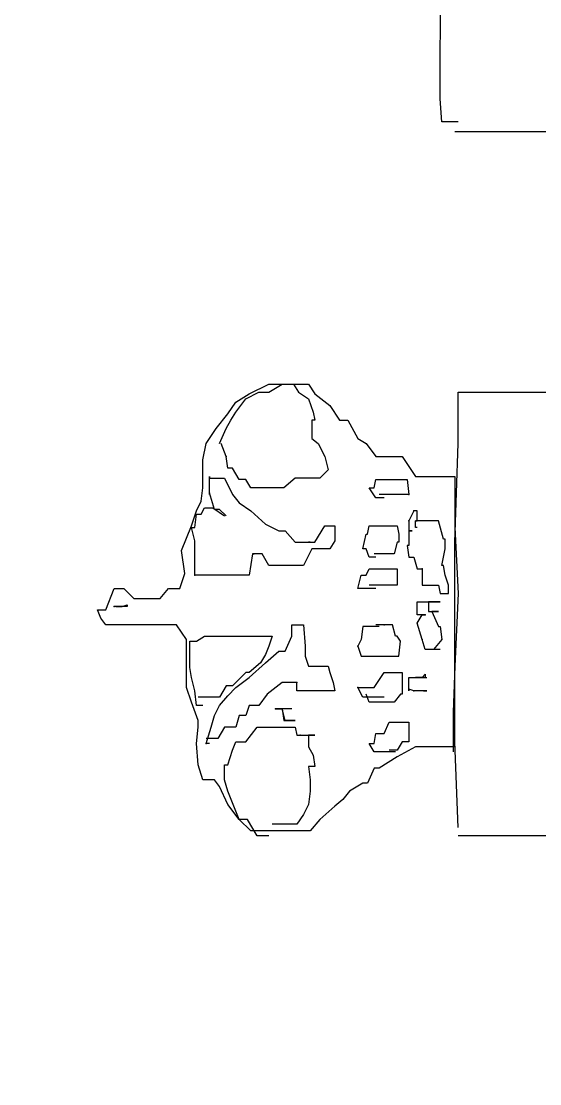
# Model space of a CAD drawing. Extents: x 747954 to 748544, y 4316381 to 4317408.
# Drawn here: x 747982.44 to 747985.58, y 4317230.29 to 4317236.73 of the extents above; entities that cross this region are included whole.
import ezdxf

# ---------------------------------------------------------------- set-up
doc = ezdxf.new("R2010")
doc.units = 0
doc.layers.get('0').update_dxf_attribs({"linetype": 'CONTINUOUS'})

msp = doc.modelspace()

# ---------------------------------------------------------------- linework, layer by layer
at = {"color": 0, "linetype": 'CONTINUOUS'}
for p, q in [((747984.98, 4317236.36), (747984.99, 4317239.22)), ((747984.98, 4317236.36), (747984.99, 4317239.22)), ((747984.98, 4317236.26), (747984.98, 4317236.36)), ((747984.98, 4317236.26), (747984.98, 4317236.36)), ((747984.99, 4317236.12), (747984.98, 4317236.26)), ((747984.99, 4317236.12), (747984.98, 4317236.26)), ((747985, 4317236.12), (747984.99, 4317236.12)), ((747985, 4317236.12), (747984.99, 4317236.12)), ((747985.04, 4317236.12), (747985, 4317236.12)), ((747985.04, 4317236.12), (747985, 4317236.12)), ((747985.09, 4317236.12), (747985.04, 4317236.12)), ((747985.09, 4317236.12), (747985.04, 4317236.12)), ((747985.26, 4317236.06), (747985.07, 4317236.06)), ((747985.26, 4317236.06), (747985.07, 4317236.06)), ((747985.57, 4317236.06), (747985.26, 4317236.06)), ((747985.57, 4317236.06), (747985.26, 4317236.06)), ((747986.18, 4317236.06), (747985.57, 4317236.06)), ((747986.18, 4317236.06), (747985.57, 4317236.06)), ((747983.82, 4317234.47), (747983.94, 4317234.53)), ((747983.82, 4317234.47), (747983.94, 4317234.53)), ((747983.94, 4317234.48), (747984.02, 4317234.53)), ((747983.94, 4317234.53), (747984.02, 4317234.53)), ((747983.94, 4317234.48), (747984.02, 4317234.53)), ((747983.94, 4317234.53), (747984.02, 4317234.53)), ((747984.02, 4317234.53), (747984.09, 4317234.53)), ((747984.02, 4317234.53), (747984.11, 4317234.53)), ((747984.02, 4317234.53), (747984.09, 4317234.53)), ((747984.02, 4317234.53), (747984.11, 4317234.53)), ((747984.09, 4317234.53), (747984.12, 4317234.48)), ((747984.09, 4317234.53), (747984.12, 4317234.48)), ((747984.11, 4317234.53), (747984.18, 4317234.53)), ((747984.11, 4317234.53), (747984.18, 4317234.53)), ((747984.18, 4317234.53), (747984.22, 4317234.47)), ((747984.18, 4317234.53), (747984.22, 4317234.47)), ((747983.69, 4317234.35), (747983.74, 4317234.42)), ((747983.69, 4317234.35), (747983.74, 4317234.42)), ((747983.74, 4317234.42), (747983.82, 4317234.47)), ((747983.74, 4317234.42), (747983.82, 4317234.47)), ((747983.74, 4317234.36), (747983.8, 4317234.44)), ((747983.74, 4317234.36), (747983.8, 4317234.44)), ((747983.8, 4317234.44), (747983.88, 4317234.48)), ((747983.8, 4317234.44), (747983.88, 4317234.48)), ((747983.88, 4317234.48), (747983.94, 4317234.48)), ((747983.88, 4317234.48), (747983.94, 4317234.48)), ((747984.12, 4317234.48), (747984.18, 4317234.44)), ((747984.12, 4317234.48), (747984.18, 4317234.44)), ((747984.18, 4317234.44), (747984.21, 4317234.36)), ((747984.18, 4317234.44), (747984.21, 4317234.36)), ((747984.22, 4317234.47), (747984.31, 4317234.4)), ((747984.22, 4317234.47), (747984.31, 4317234.4)), ((747985.09, 4317234.48), (747985.81, 4317234.48)), ((747985.09, 4317234.17), (747985.09, 4317234.48)), ((747985.09, 4317234.48), (747985.81, 4317234.48)), ((747985.09, 4317234.17), (747985.09, 4317234.48)), ((747983.71, 4317234.31), (747983.74, 4317234.36)), ((747983.71, 4317234.31), (747983.74, 4317234.36)), ((747984.21, 4317234.36), (747984.22, 4317234.31)), ((747984.21, 4317234.36), (747984.22, 4317234.31)), ((747984.31, 4317234.4), (747984.37, 4317234.31)), ((747984.31, 4317234.4), (747984.37, 4317234.31)), ((747983.62, 4317234.26), (747983.69, 4317234.35)), ((747983.62, 4317234.26), (747983.69, 4317234.35)), ((747983.68, 4317234.26), (747983.71, 4317234.31)), ((747983.68, 4317234.26), (747983.71, 4317234.31)), ((747984.22, 4317234.31), (747984.2, 4317234.31)), ((747984.2, 4317234.31), (747984.2, 4317234.2)), ((747984.22, 4317234.31), (747984.2, 4317234.31)), ((747984.2, 4317234.31), (747984.2, 4317234.2)), ((747984.37, 4317234.31), (747984.42, 4317234.31)), ((747984.37, 4317234.31), (747984.42, 4317234.31)), ((747984.42, 4317234.31), (747984.48, 4317234.2)), ((747984.42, 4317234.31), (747984.48, 4317234.2)), ((747983.56, 4317234.17), (747983.62, 4317234.26)), ((747983.56, 4317234.17), (747983.62, 4317234.26)), ((747983.64, 4317234.17), (747983.68, 4317234.26)), ((747983.64, 4317234.17), (747983.68, 4317234.26)), ((747983.54, 4317234.07), (747983.56, 4317234.17)), ((747983.54, 4317234.07), (747983.56, 4317234.17)), ((747983.68, 4317234.09), (747983.65, 4317234.17)), ((747983.68, 4317234.09), (747983.65, 4317234.17)), ((747984.2, 4317234.2), (747984.24, 4317234.17)), ((747984.2, 4317234.2), (747984.24, 4317234.17)), ((747984.24, 4317234.17), (747984.28, 4317234.09)), ((747984.24, 4317234.17), (747984.28, 4317234.09)), ((747984.48, 4317234.2), (747984.53, 4317234.17)), ((747984.48, 4317234.2), (747984.53, 4317234.17)), ((747984.53, 4317234.17), (747984.59, 4317234.09)), ((747984.53, 4317234.17), (747984.59, 4317234.09)), ((747985.07, 4317233.57), (747985.09, 4317234.17)), ((747985.07, 4317233.57), (747985.09, 4317234.17)), ((747983.54, 4317233.96), (747983.54, 4317234.07)), ((747983.54, 4317233.96), (747983.54, 4317234.07)), ((747983.69, 4317234.02), (747983.68, 4317234.09)), ((747983.69, 4317234.02), (747983.68, 4317234.09)), ((747984.28, 4317234.09), (747984.3, 4317234.01)), ((747984.28, 4317234.09), (747984.3, 4317234.01)), ((747984.59, 4317234.09), (747984.64, 4317234.09)), ((747984.59, 4317234.09), (747984.64, 4317234.09)), ((747984.64, 4317234.09), (747984.71, 4317234.09)), ((747984.64, 4317234.09), (747984.71, 4317234.09)), ((747984.71, 4317234.09), (747984.75, 4317234.09)), ((747984.71, 4317234.09), (747984.75, 4317234.09)), ((747984.75, 4317234.09), (747984.83, 4317233.97)), ((747984.75, 4317234.09), (747984.83, 4317233.97)), ((747983.58, 4317233.86), (747983.58, 4317233.97)), ((747983.58, 4317233.97), (747983.58, 4317233.96)), ((747983.58, 4317233.86), (747983.58, 4317233.97)), ((747983.58, 4317233.97), (747983.58, 4317233.96)), ((747983.72, 4317234.02), (747983.69, 4317234.02)), ((747983.72, 4317234.02), (747983.69, 4317234.02)), ((747983.76, 4317233.95), (747983.72, 4317234.02)), ((747983.76, 4317233.95), (747983.72, 4317234.02)), ((747984.3, 4317234.01), (747984.25, 4317233.96)), ((747984.3, 4317234.01), (747984.25, 4317233.96)), ((747984.83, 4317233.97), (747984.89, 4317233.97)), ((747984.83, 4317233.97), (747984.89, 4317233.97)), ((747984.89, 4317233.97), (747984.92, 4317233.97)), ((747984.89, 4317233.97), (747984.92, 4317233.97)), ((747984.92, 4317233.97), (747984.95, 4317233.97)), ((747984.92, 4317233.97), (747984.95, 4317233.97)), ((747984.95, 4317233.97), (747984.99, 4317233.97)), ((747984.95, 4317233.97), (747984.99, 4317233.97)), ((747984.99, 4317233.97), (747985.03, 4317233.97)), ((747984.99, 4317233.97), (747985.03, 4317233.97)), ((747985.03, 4317233.97), (747985.07, 4317233.97)), ((747985.03, 4317233.97), (747985.07, 4317233.97)), ((747985.07, 4317233.97), (747985.07, 4317233.66)), ((747985.07, 4317233.97), (747985.07, 4317233.66)), ((747983.54, 4317233.9), (747983.54, 4317233.96)), ((747983.54, 4317233.9), (747983.54, 4317233.96)), ((747983.58, 4317233.96), (747983.59, 4317233.96)), ((747983.58, 4317233.96), (747983.59, 4317233.96)), ((747983.59, 4317233.96), (747983.64, 4317233.96)), ((747983.59, 4317233.96), (747983.64, 4317233.96)), ((747983.64, 4317233.96), (747983.67, 4317233.96)), ((747983.64, 4317233.96), (747983.67, 4317233.96)), ((747983.67, 4317233.96), (747983.72, 4317233.86)), ((747983.67, 4317233.96), (747983.72, 4317233.86)), ((747983.8, 4317233.95), (747983.76, 4317233.95)), ((747983.8, 4317233.95), (747983.76, 4317233.95)), ((747983.83, 4317233.9), (747983.8, 4317233.95)), ((747983.83, 4317233.9), (747983.8, 4317233.95)), ((747984.1, 4317233.96), (747984.03, 4317233.9)), ((747984.1, 4317233.96), (747984.03, 4317233.9)), ((747984.15, 4317233.96), (747984.1, 4317233.96)), ((747984.15, 4317233.96), (747984.1, 4317233.96)), ((747984.21, 4317233.96), (747984.15, 4317233.96)), ((747984.21, 4317233.96), (747984.15, 4317233.96)), ((747984.25, 4317233.96), (747984.21, 4317233.96)), ((747984.25, 4317233.96), (747984.21, 4317233.96)), ((747984.58, 4317233.9), (747984.59, 4317233.95)), ((747984.58, 4317233.9), (747984.59, 4317233.95)), ((747984.59, 4317233.95), (747984.61, 4317233.95)), ((747984.59, 4317233.95), (747984.61, 4317233.95)), ((747984.61, 4317233.95), (747984.66, 4317233.95)), ((747984.61, 4317233.95), (747984.66, 4317233.95)), ((747984.66, 4317233.95), (747984.69, 4317233.95)), ((747984.66, 4317233.95), (747984.69, 4317233.95)), ((747984.69, 4317233.95), (747984.74, 4317233.95)), ((747984.69, 4317233.95), (747984.74, 4317233.95)), ((747984.74, 4317233.95), (747984.78, 4317233.95)), ((747984.74, 4317233.95), (747984.78, 4317233.95)), ((747984.78, 4317233.95), (747984.79, 4317233.86)), ((747984.78, 4317233.95), (747984.79, 4317233.86)), ((747983.53, 4317233.82), (747983.54, 4317233.9)), ((747983.53, 4317233.82), (747983.54, 4317233.9)), ((747983.61, 4317233.77), (747983.58, 4317233.87)), ((747983.58, 4317233.87), (747983.58, 4317233.86)), ((747983.61, 4317233.77), (747983.58, 4317233.87)), ((747983.58, 4317233.87), (747983.58, 4317233.86)), ((747983.72, 4317233.86), (747983.76, 4317233.81)), ((747983.72, 4317233.86), (747983.76, 4317233.81)), ((747983.88, 4317233.9), (747983.83, 4317233.9)), ((747983.88, 4317233.9), (747983.83, 4317233.9)), ((747983.93, 4317233.9), (747983.88, 4317233.9)), ((747983.93, 4317233.9), (747983.88, 4317233.9)), ((747984, 4317233.9), (747983.93, 4317233.9)), ((747984, 4317233.9), (747983.93, 4317233.9)), ((747984.03, 4317233.9), (747984, 4317233.9)), ((747984.03, 4317233.9), (747984, 4317233.9)), ((747984.59, 4317233.84), (747984.55, 4317233.9)), ((747984.55, 4317233.9), (747984.58, 4317233.9)), ((747984.59, 4317233.84), (747984.55, 4317233.9)), ((747984.55, 4317233.9), (747984.58, 4317233.9)), ((747984.61, 4317233.84), (747984.59, 4317233.84)), ((747984.61, 4317233.84), (747984.59, 4317233.84)), ((747984.67, 4317233.86), (747984.61, 4317233.86)), ((747984.67, 4317233.86), (747984.61, 4317233.86)), ((747984.64, 4317233.84), (747984.61, 4317233.84)), ((747984.64, 4317233.84), (747984.61, 4317233.84)), ((747984.72, 4317233.86), (747984.67, 4317233.86)), ((747984.72, 4317233.86), (747984.67, 4317233.86)), ((747984.75, 4317233.86), (747984.72, 4317233.86)), ((747984.75, 4317233.86), (747984.72, 4317233.86)), ((747984.79, 4317233.86), (747984.75, 4317233.86)), ((747984.79, 4317233.86), (747984.75, 4317233.86)), ((747983.5, 4317233.76), (747983.53, 4317233.82)), ((747983.5, 4317233.76), (747983.53, 4317233.82)), ((747983.53, 4317233.74), (747983.55, 4317233.78)), ((747983.53, 4317233.74), (747983.55, 4317233.78)), ((747983.55, 4317233.78), (747983.6, 4317233.78)), ((747983.55, 4317233.78), (747983.6, 4317233.78)), ((747983.6, 4317233.78), (747983.67, 4317233.73)), ((747983.6, 4317233.78), (747983.67, 4317233.73)), ((747983.76, 4317233.81), (747983.83, 4317233.76)), ((747983.76, 4317233.81), (747983.83, 4317233.76)), ((747983.47, 4317233.67), (747983.5, 4317233.76)), ((747983.47, 4317233.67), (747983.5, 4317233.76)), ((747983.49, 4317233.66), (747983.5, 4317233.74)), ((747983.49, 4317233.66), (747983.5, 4317233.74)), ((747983.5, 4317233.74), (747983.53, 4317233.74)), ((747983.5, 4317233.74), (747983.53, 4317233.74)), ((747983.64, 4317233.77), (747983.61, 4317233.77)), ((747983.64, 4317233.77), (747983.61, 4317233.77)), ((747983.68, 4317233.73), (747983.64, 4317233.77)), ((747983.68, 4317233.73), (747983.64, 4317233.77)), ((747983.83, 4317233.76), (747983.92, 4317233.68)), ((747983.83, 4317233.76), (747983.92, 4317233.68)), ((747984.82, 4317233.76), (747984.79, 4317233.7)), ((747984.82, 4317233.76), (747984.79, 4317233.7)), ((747984.84, 4317233.76), (747984.82, 4317233.76)), ((747984.84, 4317233.76), (747984.82, 4317233.76)), ((747984.84, 4317233.7), (747984.84, 4317233.76)), ((747984.84, 4317233.7), (747984.84, 4317233.76)), ((747983.41, 4317233.52), (747983.47, 4317233.67)), ((747983.41, 4317233.52), (747983.47, 4317233.67)), ((747983.49, 4317233.58), (747983.47, 4317233.66)), ((747983.47, 4317233.66), (747983.49, 4317233.66)), ((747983.49, 4317233.58), (747983.47, 4317233.66)), ((747983.47, 4317233.66), (747983.49, 4317233.66)), ((747983.92, 4317233.68), (747984, 4317233.64)), ((747983.92, 4317233.68), (747984, 4317233.64)), ((747984.22, 4317233.57), (747984.28, 4317233.67)), ((747984.22, 4317233.57), (747984.28, 4317233.67)), ((747984.28, 4317233.67), (747984.34, 4317233.67)), ((747984.28, 4317233.67), (747984.34, 4317233.67)), ((747984.34, 4317233.67), (747984.34, 4317233.58)), ((747984.34, 4317233.67), (747984.34, 4317233.58)), ((747984.54, 4317233.62), (747984.55, 4317233.67)), ((747984.54, 4317233.62), (747984.55, 4317233.67)), ((747984.55, 4317233.67), (747984.61, 4317233.67)), ((747984.55, 4317233.67), (747984.61, 4317233.67)), ((747984.61, 4317233.67), (747984.64, 4317233.67)), ((747984.61, 4317233.67), (747984.64, 4317233.67)), ((747984.64, 4317233.67), (747984.68, 4317233.67)), ((747984.64, 4317233.67), (747984.68, 4317233.67)), ((747984.68, 4317233.67), (747984.72, 4317233.67)), ((747984.68, 4317233.67), (747984.72, 4317233.67)), ((747984.72, 4317233.67), (747984.73, 4317233.62)), ((747984.72, 4317233.67), (747984.73, 4317233.62)), ((747984.79, 4317233.7), (747984.79, 4317233.64)), ((747984.79, 4317233.7), (747984.79, 4317233.64)), ((747984.83, 4317233.66), (747984.83, 4317233.7)), ((747984.83, 4317233.7), (747984.84, 4317233.7)), ((747984.84, 4317233.7), (747984.83, 4317233.7)), ((747984.83, 4317233.66), (747984.83, 4317233.7)), ((747984.83, 4317233.7), (747984.84, 4317233.7)), ((747984.84, 4317233.7), (747984.83, 4317233.7)), ((747984.84, 4317233.66), (747984.83, 4317233.66)), ((747984.84, 4317233.66), (747984.83, 4317233.66)), ((747984.9, 4317233.7), (747984.84, 4317233.7)), ((747984.9, 4317233.7), (747984.84, 4317233.7)), ((747984.92, 4317233.7), (747984.9, 4317233.7)), ((747984.92, 4317233.7), (747984.9, 4317233.7)), ((747984.94, 4317233.7), (747984.92, 4317233.7)), ((747984.94, 4317233.7), (747984.92, 4317233.7)), ((747984.97, 4317233.7), (747984.94, 4317233.7)), ((747984.97, 4317233.7), (747984.94, 4317233.7)), ((747985, 4317233.59), (747984.97, 4317233.7)), ((747985, 4317233.59), (747984.97, 4317233.7)), ((747985.07, 4317233.66), (747985.09, 4317233.26)), ((747985.07, 4317233.66), (747985.09, 4317233.26)), ((747983.49, 4317233.48), (747983.49, 4317233.58)), ((747983.49, 4317233.48), (747983.49, 4317233.58)), ((747984, 4317233.64), (747984.04, 4317233.64)), ((747984, 4317233.64), (747984.04, 4317233.64)), ((747984.04, 4317233.64), (747984.1, 4317233.57)), ((747984.04, 4317233.64), (747984.1, 4317233.57)), ((747984.34, 4317233.58), (747984.31, 4317233.53)), ((747984.34, 4317233.58), (747984.31, 4317233.53)), ((747984.51, 4317233.53), (747984.53, 4317233.62)), ((747984.51, 4317233.53), (747984.53, 4317233.62)), ((747984.53, 4317233.62), (747984.54, 4317233.62)), ((747984.53, 4317233.62), (747984.54, 4317233.62)), ((747984.73, 4317233.62), (747984.73, 4317233.57)), ((747984.73, 4317233.62), (747984.73, 4317233.57)), ((747984.79, 4317233.64), (747984.81, 4317233.64)), ((747984.81, 4317233.64), (747984.79, 4317233.64)), ((747984.79, 4317233.64), (747984.79, 4317233.55)), ((747984.79, 4317233.64), (747984.81, 4317233.64)), ((747984.81, 4317233.64), (747984.79, 4317233.64)), ((747984.79, 4317233.64), (747984.79, 4317233.55)), ((747985.01, 4317233.59), (747985, 4317233.59)), ((747985.01, 4317233.59), (747985, 4317233.59)), ((747985.01, 4317233.53), (747985.01, 4317233.59)), ((747985.01, 4317233.53), (747985.01, 4317233.59)), ((747983.43, 4317233.38), (747983.41, 4317233.52)), ((747983.43, 4317233.38), (747983.41, 4317233.52)), ((747984.1, 4317233.57), (747984.14, 4317233.57)), ((747984.1, 4317233.57), (747984.14, 4317233.57)), ((747984.14, 4317233.57), (747984.18, 4317233.57)), ((747984.14, 4317233.57), (747984.18, 4317233.57)), ((747984.2, 4317233.53), (747984.15, 4317233.43)), ((747984.2, 4317233.53), (747984.15, 4317233.43)), ((747984.18, 4317233.57), (747984.19, 4317233.57)), ((747984.19, 4317233.57), (747984.18, 4317233.57)), ((747984.18, 4317233.57), (747984.19, 4317233.57)), ((747984.18, 4317233.57), (747984.19, 4317233.57)), ((747984.19, 4317233.57), (747984.18, 4317233.57)), ((747984.18, 4317233.57), (747984.19, 4317233.57)), ((747984.19, 4317233.57), (747984.22, 4317233.57)), ((747984.19, 4317233.57), (747984.22, 4317233.57)), ((747984.21, 4317233.53), (747984.2, 4317233.53)), ((747984.21, 4317233.53), (747984.2, 4317233.53)), ((747984.22, 4317233.53), (747984.21, 4317233.53)), ((747984.22, 4317233.53), (747984.21, 4317233.53)), ((747984.28, 4317233.53), (747984.22, 4317233.53)), ((747984.28, 4317233.53), (747984.22, 4317233.53)), ((747984.31, 4317233.53), (747984.28, 4317233.53)), ((747984.31, 4317233.53), (747984.28, 4317233.53)), ((747984.53, 4317233.53), (747984.51, 4317233.53)), ((747984.53, 4317233.53), (747984.51, 4317233.53)), ((747984.55, 4317233.48), (747984.53, 4317233.53)), ((747984.55, 4317233.48), (747984.53, 4317233.53)), ((747984.72, 4317233.57), (747984.7, 4317233.5)), ((747984.72, 4317233.57), (747984.7, 4317233.5)), ((747984.73, 4317233.57), (747984.72, 4317233.57)), ((747984.73, 4317233.57), (747984.72, 4317233.57)), ((747984.79, 4317233.55), (747984.78, 4317233.55)), ((747984.78, 4317233.55), (747984.79, 4317233.48)), ((747984.79, 4317233.55), (747984.78, 4317233.55)), ((747984.78, 4317233.55), (747984.79, 4317233.48)), ((747984.99, 4317233.43), (747985.01, 4317233.53)), ((747984.99, 4317233.43), (747985.01, 4317233.53)), ((747985.07, 4317232.36), (747985.07, 4317233.57)), ((747985.07, 4317232.36), (747985.07, 4317233.57)), ((747983.49, 4317233.37), (747983.49, 4317233.48)), ((747983.49, 4317233.37), (747983.49, 4317233.48)), ((747983.84, 4317233.5), (747983.82, 4317233.37)), ((747983.84, 4317233.5), (747983.82, 4317233.37)), ((747983.87, 4317233.5), (747983.84, 4317233.5)), ((747983.84, 4317233.5), (747983.85, 4317233.5)), ((747983.85, 4317233.5), (747983.84, 4317233.5)), ((747983.87, 4317233.5), (747983.84, 4317233.5)), ((747983.84, 4317233.5), (747983.85, 4317233.5)), ((747983.85, 4317233.5), (747983.84, 4317233.5)), ((747983.9, 4317233.5), (747983.87, 4317233.5)), ((747983.9, 4317233.5), (747983.87, 4317233.5)), ((747983.94, 4317233.43), (747983.9, 4317233.5)), ((747983.94, 4317233.43), (747983.9, 4317233.5)), ((747984.59, 4317233.48), (747984.55, 4317233.48)), ((747984.59, 4317233.48), (747984.55, 4317233.48)), ((747984.62, 4317233.5), (747984.58, 4317233.5)), ((747984.62, 4317233.5), (747984.58, 4317233.5)), ((747984.64, 4317233.5), (747984.62, 4317233.5)), ((747984.64, 4317233.5), (747984.62, 4317233.5)), ((747984.7, 4317233.5), (747984.64, 4317233.5)), ((747984.7, 4317233.5), (747984.64, 4317233.5)), ((747984.79, 4317233.48), (747984.82, 4317233.48)), ((747984.79, 4317233.48), (747984.82, 4317233.48)), ((747984.82, 4317233.48), (747984.84, 4317233.41)), ((747984.82, 4317233.48), (747984.84, 4317233.41)), ((747984, 4317233.43), (747983.94, 4317233.43)), ((747984, 4317233.43), (747983.94, 4317233.43)), ((747984.04, 4317233.43), (747984, 4317233.43)), ((747984.04, 4317233.43), (747984, 4317233.43)), ((747984.1, 4317233.43), (747984.04, 4317233.43)), ((747984.1, 4317233.43), (747984.04, 4317233.43)), ((747984.13, 4317233.43), (747984.1, 4317233.43)), ((747984.13, 4317233.43), (747984.1, 4317233.43)), ((747984.15, 4317233.43), (747984.13, 4317233.43)), ((747984.15, 4317233.43), (747984.13, 4317233.43)), ((747984.53, 4317233.37), (747984.55, 4317233.41)), ((747984.53, 4317233.37), (747984.55, 4317233.41)), ((747984.55, 4317233.41), (747984.61, 4317233.41)), ((747984.55, 4317233.41), (747984.61, 4317233.41)), ((747984.61, 4317233.41), (747984.64, 4317233.41)), ((747984.61, 4317233.41), (747984.64, 4317233.41)), ((747984.64, 4317233.41), (747984.7, 4317233.41)), ((747984.64, 4317233.41), (747984.7, 4317233.41)), ((747984.7, 4317233.41), (747984.72, 4317233.41)), ((747984.7, 4317233.41), (747984.72, 4317233.41)), ((747984.72, 4317233.41), (747984.72, 4317233.31)), ((747984.72, 4317233.41), (747984.72, 4317233.31)), ((747984.84, 4317233.41), (747984.87, 4317233.41)), ((747984.84, 4317233.41), (747984.87, 4317233.41)), ((747984.87, 4317233.41), (747984.87, 4317233.31)), ((747984.87, 4317233.41), (747984.87, 4317233.31)), ((747985, 4317233.43), (747984.99, 4317233.43)), ((747985, 4317233.43), (747984.99, 4317233.43)), ((747985.01, 4317233.37), (747985, 4317233.43)), ((747985.01, 4317233.37), (747985, 4317233.43)), ((747983.4, 4317233.29), (747983.43, 4317233.38)), ((747983.4, 4317233.29), (747983.43, 4317233.38)), ((747983.53, 4317233.37), (747983.49, 4317233.37)), ((747983.53, 4317233.37), (747983.49, 4317233.37)), ((747983.59, 4317233.37), (747983.53, 4317233.37)), ((747983.59, 4317233.37), (747983.53, 4317233.37)), ((747983.67, 4317233.37), (747983.59, 4317233.37)), ((747983.67, 4317233.37), (747983.59, 4317233.37)), ((747983.76, 4317233.37), (747983.67, 4317233.37)), ((747983.76, 4317233.37), (747983.67, 4317233.37)), ((747983.82, 4317233.37), (747983.76, 4317233.37)), ((747983.82, 4317233.37), (747983.76, 4317233.37)), ((747984.48, 4317233.29), (747984.5, 4317233.37)), ((747984.48, 4317233.29), (747984.5, 4317233.37)), ((747984.5, 4317233.37), (747984.53, 4317233.37)), ((747984.5, 4317233.37), (747984.53, 4317233.37)), ((747985.03, 4317233.31), (747985.01, 4317233.37)), ((747985.03, 4317233.31), (747985.01, 4317233.37)), ((747982.95, 4317233.16), (747983, 4317233.29)), ((747982.95, 4317233.16), (747983, 4317233.29)), ((747983, 4317233.29), (747983.02, 4317233.29)), ((747983, 4317233.29), (747983.02, 4317233.29)), ((747983.02, 4317233.29), (747983.06, 4317233.29)), ((747983.02, 4317233.29), (747983.06, 4317233.29)), ((747983.06, 4317233.29), (747983.12, 4317233.23)), ((747983.06, 4317233.29), (747983.12, 4317233.23)), ((747983.28, 4317233.23), (747983.33, 4317233.29)), ((747983.28, 4317233.23), (747983.33, 4317233.29)), ((747983.33, 4317233.29), (747983.37, 4317233.29)), ((747983.33, 4317233.29), (747983.37, 4317233.29)), ((747983.37, 4317233.29), (747983.4, 4317233.29)), ((747983.37, 4317233.29), (747983.4, 4317233.29)), ((747984.51, 4317233.29), (747984.48, 4317233.29)), ((747984.51, 4317233.29), (747984.48, 4317233.29)), ((747984.54, 4317233.29), (747984.51, 4317233.29)), ((747984.54, 4317233.29), (747984.51, 4317233.29)), ((747984.59, 4317233.29), (747984.54, 4317233.29)), ((747984.59, 4317233.29), (747984.54, 4317233.29)), ((747984.62, 4317233.31), (747984.55, 4317233.31)), ((747984.62, 4317233.31), (747984.55, 4317233.31)), ((747984.66, 4317233.31), (747984.62, 4317233.31)), ((747984.66, 4317233.31), (747984.62, 4317233.31)), ((747984.7, 4317233.31), (747984.66, 4317233.31)), ((747984.7, 4317233.31), (747984.66, 4317233.31)), ((747984.72, 4317233.31), (747984.7, 4317233.31)), ((747984.72, 4317233.31), (747984.7, 4317233.31)), ((747984.87, 4317233.31), (747984.9, 4317233.31)), ((747984.87, 4317233.31), (747984.9, 4317233.31)), ((747984.9, 4317233.31), (747984.93, 4317233.31)), ((747984.9, 4317233.31), (747984.93, 4317233.31)), ((747984.93, 4317233.31), (747984.97, 4317233.31)), ((747984.93, 4317233.31), (747984.97, 4317233.31)), ((747984.97, 4317233.31), (747984.98, 4317233.26)), ((747984.97, 4317233.31), (747984.98, 4317233.26)), ((747984.98, 4317233.26), (747985, 4317233.26)), ((747984.98, 4317233.26), (747985, 4317233.26)), ((747985, 4317233.26), (747985.02, 4317233.26)), ((747985, 4317233.26), (747985.02, 4317233.26)), ((747985.02, 4317233.26), (747985.03, 4317233.26)), ((747985.02, 4317233.26), (747985.03, 4317233.26)), ((747985.03, 4317233.26), (747985.03, 4317233.31)), ((747985.03, 4317233.26), (747985.03, 4317233.31)), ((747985.09, 4317233.26), (747985.07, 4317232.82)), ((747985.09, 4317233.26), (747985.07, 4317232.82)), ((747983.12, 4317233.23), (747983.17, 4317233.23)), ((747983.12, 4317233.23), (747983.17, 4317233.23)), ((747983.17, 4317233.23), (747983.28, 4317233.23)), ((747983.17, 4317233.23), (747983.28, 4317233.23)), ((747984.84, 4317233.13), (747984.84, 4317233.21)), ((747984.84, 4317233.21), (747984.87, 4317233.21)), ((747984.84, 4317233.13), (747984.84, 4317233.21)), ((747984.84, 4317233.21), (747984.87, 4317233.21)), ((747984.87, 4317233.21), (747984.89, 4317233.21)), ((747984.87, 4317233.21), (747984.89, 4317233.21)), ((747984.89, 4317233.21), (747984.91, 4317233.21)), ((747984.89, 4317233.21), (747984.91, 4317233.21)), ((747984.91, 4317233.21), (747984.95, 4317233.21)), ((747984.93, 4317233.21), (747984.91, 4317233.21)), ((747984.91, 4317233.21), (747984.91, 4317233.15)), ((747984.91, 4317233.21), (747984.95, 4317233.21)), ((747984.93, 4317233.21), (747984.91, 4317233.21)), ((747984.91, 4317233.21), (747984.91, 4317233.15)), ((747984.95, 4317233.21), (747984.93, 4317233.21)), ((747984.95, 4317233.21), (747984.93, 4317233.21)), ((747984.95, 4317233.21), (747984.98, 4317233.21)), ((747984.98, 4317233.21), (747984.95, 4317233.21)), ((747984.95, 4317233.21), (747984.98, 4317233.21)), ((747984.98, 4317233.21), (747984.95, 4317233.21)), ((747982.92, 4317233.11), (747982.9, 4317233.16)), ((747982.9, 4317233.16), (747982.92, 4317233.16)), ((747982.92, 4317233.11), (747982.9, 4317233.16)), ((747982.9, 4317233.16), (747982.92, 4317233.16)), ((747982.92, 4317233.16), (747982.95, 4317233.16)), ((747982.92, 4317233.16), (747982.95, 4317233.16)), ((747983.02, 4317233.18), (747983, 4317233.18)), ((747983.02, 4317233.18), (747983, 4317233.18)), ((747983.01, 4317233.18), (747983.02, 4317233.18)), ((747983.01, 4317233.18), (747983.02, 4317233.18)), ((747983.02, 4317233.18), (747983.03, 4317233.18)), ((747983.04, 4317233.18), (747983.02, 4317233.18)), ((747983.02, 4317233.18), (747983.03, 4317233.18)), ((747983.04, 4317233.18), (747983.02, 4317233.18)), ((747983.03, 4317233.18), (747983.05, 4317233.18)), ((747983.03, 4317233.18), (747983.05, 4317233.18)), ((747983.08, 4317233.18), (747983.04, 4317233.18)), ((747983.08, 4317233.18), (747983.04, 4317233.18)), ((747983.05, 4317233.18), (747983.08, 4317233.19)), ((747983.05, 4317233.18), (747983.08, 4317233.19)), ((747983.08, 4317233.19), (747983.08, 4317233.18)), ((747983.08, 4317233.19), (747983.08, 4317233.18)), ((747984.84, 4317233.08), (747984.87, 4317233.13)), ((747984.87, 4317233.13), (747984.84, 4317233.13)), ((747984.84, 4317233.08), (747984.87, 4317233.13)), ((747984.87, 4317233.13), (747984.84, 4317233.13)), ((747984.87, 4317233.13), (747984.89, 4317233.13)), ((747984.89, 4317233.13), (747984.87, 4317233.13)), ((747984.87, 4317233.13), (747984.89, 4317233.13)), ((747984.89, 4317233.13), (747984.87, 4317233.13)), ((747984.91, 4317233.15), (747984.94, 4317233.15)), ((747984.91, 4317233.15), (747984.94, 4317233.15)), ((747984.93, 4317233.15), (747984.97, 4317233.06)), ((747984.94, 4317233.15), (747984.93, 4317233.15)), ((747984.93, 4317233.15), (747984.97, 4317233.06)), ((747984.94, 4317233.15), (747984.93, 4317233.15)), ((747984.94, 4317233.15), (747984.97, 4317233.15)), ((747984.97, 4317233.15), (747984.94, 4317233.15)), ((747984.94, 4317233.15), (747984.97, 4317233.15)), ((747984.97, 4317233.15), (747984.94, 4317233.15)), ((747982.95, 4317233.07), (747982.92, 4317233.11)), ((747982.95, 4317233.07), (747982.92, 4317233.11)), ((747983.01, 4317233.07), (747982.95, 4317233.07)), ((747983.01, 4317233.07), (747982.95, 4317233.07)), ((747983.03, 4317233.07), (747983.01, 4317233.07)), ((747983.03, 4317233.07), (747983.01, 4317233.07)), ((747983.09, 4317233.07), (747983.03, 4317233.07)), ((747983.09, 4317233.07), (747983.03, 4317233.07)), ((747983.13, 4317233.07), (747983.09, 4317233.07)), ((747983.13, 4317233.07), (747983.09, 4317233.07)), ((747983.19, 4317233.07), (747983.13, 4317233.07)), ((747983.19, 4317233.07), (747983.13, 4317233.07)), ((747983.26, 4317233.07), (747983.19, 4317233.07)), ((747983.26, 4317233.07), (747983.19, 4317233.07)), ((747983.28, 4317233.07), (747983.26, 4317233.07)), ((747983.28, 4317233.07), (747983.26, 4317233.07)), ((747983.3, 4317233.07), (747983.28, 4317233.07)), ((747983.3, 4317233.07), (747983.28, 4317233.07)), ((747983.38, 4317233.07), (747983.3, 4317233.07)), ((747983.38, 4317233.07), (747983.3, 4317233.07)), ((747983.44, 4317232.98), (747983.38, 4317233.07)), ((747983.44, 4317232.98), (747983.38, 4317233.07)), ((747984.08, 4317233), (747984.08, 4317233.07)), ((747984.08, 4317233.07), (747984.1, 4317233.07)), ((747984.08, 4317233), (747984.08, 4317233.07)), ((747984.08, 4317233.07), (747984.1, 4317233.07)), ((747984.1, 4317233.07), (747984.14, 4317233.07)), ((747984.1, 4317233.07), (747984.14, 4317233.07)), ((747984.14, 4317233.07), (747984.15, 4317233.07)), ((747984.14, 4317233.07), (747984.15, 4317233.07)), ((747984.15, 4317233.07), (747984.16, 4317232.94)), ((747984.15, 4317233.07), (747984.16, 4317232.94)), ((747984.61, 4317233.07), (747984.59, 4317233.07)), ((747984.61, 4317233.07), (747984.59, 4317233.07)), ((747984.64, 4317233.07), (747984.61, 4317233.07)), ((747984.64, 4317233.07), (747984.61, 4317233.07)), ((747984.69, 4317233.07), (747984.64, 4317233.07)), ((747984.69, 4317233.07), (747984.64, 4317233.07)), ((747984.71, 4317233), (747984.69, 4317233.07)), ((747984.71, 4317233), (747984.69, 4317233.07)), ((747984.87, 4317232.98), (747984.84, 4317233.08)), ((747984.87, 4317232.98), (747984.84, 4317233.08)), ((747983.5, 4317232.97), (747983.55, 4317233)), ((747983.5, 4317232.97), (747983.55, 4317233)), ((747983.55, 4317233), (747983.65, 4317233)), ((747983.55, 4317233), (747983.65, 4317233)), ((747983.65, 4317233), (747983.74, 4317233)), ((747983.65, 4317233), (747983.74, 4317233)), ((747983.74, 4317233), (747983.76, 4317233)), ((747983.74, 4317233), (747983.76, 4317233)), ((747983.76, 4317233), (747983.82, 4317233)), ((747983.76, 4317233), (747983.82, 4317233)), ((747983.82, 4317233), (747983.9, 4317233)), ((747983.82, 4317233), (747983.9, 4317233)), ((747983.9, 4317233), (747983.94, 4317233)), ((747983.9, 4317233), (747983.94, 4317233)), ((747983.94, 4317233), (747983.96, 4317233)), ((747983.96, 4317233), (747983.94, 4317232.94)), ((747983.94, 4317233), (747983.96, 4317233)), ((747983.96, 4317233), (747983.94, 4317232.94)), ((747984.04, 4317232.91), (747984.08, 4317233)), ((747984.04, 4317232.91), (747984.08, 4317233)), ((747984.51, 4317233.06), (747984.5, 4317232.98)), ((747984.51, 4317233.06), (747984.5, 4317232.98)), ((747984.55, 4317233.06), (747984.51, 4317233.06)), ((747984.55, 4317233.06), (747984.51, 4317233.06)), ((747984.61, 4317233.06), (747984.55, 4317233.06)), ((747984.61, 4317233.06), (747984.55, 4317233.06)), ((747984.72, 4317233), (747984.71, 4317233)), ((747984.72, 4317233), (747984.71, 4317233)), ((747984.74, 4317232.97), (747984.72, 4317233)), ((747984.74, 4317232.97), (747984.72, 4317233)), ((747984.97, 4317233.06), (747984.98, 4317233.06)), ((747984.97, 4317233.06), (747984.98, 4317233.06)), ((747984.98, 4317233.06), (747984.99, 4317232.98)), ((747984.98, 4317233.06), (747984.99, 4317232.98)), ((747983.44, 4317232.92), (747983.44, 4317232.98)), ((747983.44, 4317232.92), (747983.44, 4317232.98)), ((747983.46, 4317232.89), (747983.46, 4317232.97)), ((747983.46, 4317232.97), (747983.5, 4317232.97)), ((747983.46, 4317232.89), (747983.46, 4317232.97)), ((747983.46, 4317232.97), (747983.5, 4317232.97)), ((747983.94, 4317232.94), (747983.92, 4317232.89)), ((747983.94, 4317232.94), (747983.92, 4317232.89)), ((747984.16, 4317232.94), (747984.16, 4317232.88)), ((747984.16, 4317232.94), (747984.16, 4317232.88)), ((747984.5, 4317232.98), (747984.48, 4317232.94)), ((747984.5, 4317232.98), (747984.48, 4317232.94)), ((747984.48, 4317232.94), (747984.5, 4317232.88)), ((747984.48, 4317232.94), (747984.5, 4317232.88)), ((747984.73, 4317232.88), (747984.74, 4317232.97)), ((747984.73, 4317232.88), (747984.74, 4317232.97)), ((747984.89, 4317232.92), (747984.87, 4317232.98)), ((747984.89, 4317232.92), (747984.87, 4317232.98)), ((747984.99, 4317232.98), (747984.94, 4317232.92)), ((747984.99, 4317232.98), (747984.94, 4317232.92)), ((747983.44, 4317232.87), (747983.44, 4317232.92)), ((747983.44, 4317232.87), (747983.44, 4317232.92)), ((747983.46, 4317232.81), (747983.46, 4317232.89)), ((747983.46, 4317232.81), (747983.46, 4317232.89)), ((747983.92, 4317232.89), (747983.89, 4317232.84)), ((747983.92, 4317232.89), (747983.89, 4317232.84)), ((747983.92, 4317232.84), (747984, 4317232.91)), ((747983.92, 4317232.84), (747984, 4317232.91)), ((747984, 4317232.91), (747984.04, 4317232.91)), ((747984, 4317232.91), (747984.04, 4317232.91)), ((747984.16, 4317232.88), (747984.18, 4317232.82)), ((747984.16, 4317232.88), (747984.18, 4317232.82)), ((747984.5, 4317232.88), (747984.51, 4317232.88)), ((747984.5, 4317232.88), (747984.51, 4317232.88)), ((747984.51, 4317232.88), (747984.54, 4317232.88)), ((747984.51, 4317232.88), (747984.54, 4317232.88)), ((747984.54, 4317232.88), (747984.58, 4317232.88)), ((747984.54, 4317232.88), (747984.58, 4317232.88)), ((747984.58, 4317232.88), (747984.62, 4317232.88)), ((747984.58, 4317232.88), (747984.62, 4317232.88)), ((747984.62, 4317232.88), (747984.64, 4317232.88)), ((747984.62, 4317232.88), (747984.64, 4317232.88)), ((747984.64, 4317232.88), (747984.7, 4317232.88)), ((747984.64, 4317232.88), (747984.7, 4317232.88)), ((747984.7, 4317232.88), (747984.72, 4317232.88)), ((747984.7, 4317232.88), (747984.72, 4317232.88)), ((747984.72, 4317232.88), (747984.73, 4317232.88)), ((747984.72, 4317232.88), (747984.73, 4317232.88)), ((747984.92, 4317232.92), (747984.89, 4317232.92)), ((747984.91, 4317232.92), (747984.89, 4317232.92)), ((747984.92, 4317232.92), (747984.89, 4317232.92)), ((747984.91, 4317232.92), (747984.89, 4317232.92)), ((747984.94, 4317232.92), (747984.91, 4317232.92)), ((747984.94, 4317232.92), (747984.91, 4317232.92)), ((747984.98, 4317232.92), (747984.92, 4317232.92)), ((747984.98, 4317232.92), (747984.92, 4317232.92)), ((747983.44, 4317232.75), (747983.44, 4317232.87)), ((747983.44, 4317232.75), (747983.44, 4317232.87)), ((747983.47, 4317232.75), (747983.46, 4317232.81)), ((747983.47, 4317232.75), (747983.46, 4317232.81)), ((747983.89, 4317232.84), (747983.82, 4317232.78)), ((747983.82, 4317232.75), (747983.92, 4317232.84)), ((747983.89, 4317232.84), (747983.82, 4317232.78)), ((747983.82, 4317232.75), (747983.92, 4317232.84)), ((747984.18, 4317232.82), (747984.2, 4317232.82)), ((747984.18, 4317232.82), (747984.2, 4317232.82)), ((747984.2, 4317232.82), (747984.25, 4317232.82)), ((747984.2, 4317232.82), (747984.25, 4317232.82)), ((747984.25, 4317232.82), (747984.3, 4317232.82)), ((747984.25, 4317232.82), (747984.3, 4317232.82)), ((747984.3, 4317232.82), (747984.31, 4317232.78)), ((747984.3, 4317232.82), (747984.31, 4317232.78)), ((747985.07, 4317232.82), (747985.06, 4317232.54)), ((747985.07, 4317232.82), (747985.06, 4317232.54)), ((747983.44, 4317232.69), (747983.44, 4317232.75)), ((747983.44, 4317232.69), (747983.44, 4317232.75)), ((747983.49, 4317232.67), (747983.47, 4317232.75)), ((747983.49, 4317232.67), (747983.47, 4317232.75)), ((747983.8, 4317232.78), (747983.72, 4317232.7)), ((747983.8, 4317232.78), (747983.72, 4317232.7)), ((747983.74, 4317232.69), (747983.82, 4317232.75)), ((747983.74, 4317232.69), (747983.82, 4317232.75)), ((747983.82, 4317232.78), (747983.8, 4317232.78)), ((747983.82, 4317232.78), (747983.8, 4317232.78)), ((747984.31, 4317232.78), (747984.33, 4317232.72)), ((747984.31, 4317232.78), (747984.33, 4317232.72)), ((747984.58, 4317232.69), (747984.64, 4317232.78)), ((747984.58, 4317232.69), (747984.64, 4317232.78)), ((747984.64, 4317232.78), (747984.67, 4317232.78)), ((747984.64, 4317232.78), (747984.67, 4317232.78)), ((747984.67, 4317232.78), (747984.72, 4317232.78)), ((747984.67, 4317232.78), (747984.72, 4317232.78)), ((747984.72, 4317232.78), (747984.73, 4317232.78)), ((747984.72, 4317232.78), (747984.73, 4317232.78)), ((747984.73, 4317232.78), (747984.74, 4317232.78)), ((747984.73, 4317232.78), (747984.74, 4317232.78)), ((747984.74, 4317232.78), (747984.75, 4317232.78)), ((747984.74, 4317232.78), (747984.75, 4317232.78)), ((747984.75, 4317232.78), (747984.75, 4317232.65)), ((747984.75, 4317232.78), (747984.75, 4317232.65)), ((747984.79, 4317232.67), (747984.79, 4317232.75)), ((747984.79, 4317232.75), (747984.81, 4317232.75)), ((747984.79, 4317232.67), (747984.79, 4317232.75)), ((747984.79, 4317232.75), (747984.81, 4317232.75)), ((747984.81, 4317232.75), (747984.82, 4317232.75)), ((747984.81, 4317232.75), (747984.82, 4317232.75)), ((747984.82, 4317232.75), (747984.83, 4317232.75)), ((747984.82, 4317232.75), (747984.83, 4317232.75)), ((747984.83, 4317232.75), (747984.87, 4317232.75)), ((747984.84, 4317232.75), (747984.83, 4317232.75)), ((747984.83, 4317232.75), (747984.88, 4317232.75)), ((747984.83, 4317232.75), (747984.87, 4317232.75)), ((747984.84, 4317232.75), (747984.83, 4317232.75)), ((747984.83, 4317232.75), (747984.88, 4317232.75)), ((747984.87, 4317232.75), (747984.84, 4317232.75)), ((747984.87, 4317232.75), (747984.84, 4317232.75)), ((747984.87, 4317232.75), (747984.89, 4317232.77)), ((747984.87, 4317232.75), (747984.89, 4317232.77)), ((747984.88, 4317232.75), (747984.87, 4317232.75)), ((747984.88, 4317232.75), (747984.87, 4317232.75)), ((747984.89, 4317232.75), (747984.88, 4317232.75)), ((747984.88, 4317232.75), (747984.9, 4317232.75)), ((747984.89, 4317232.75), (747984.88, 4317232.75)), ((747984.88, 4317232.75), (747984.9, 4317232.75)), ((747984.89, 4317232.77), (747984.89, 4317232.75)), ((747984.89, 4317232.77), (747984.89, 4317232.75)), ((747983.47, 4317232.6), (747983.44, 4317232.69)), ((747983.47, 4317232.6), (747983.44, 4317232.69)), ((747983.68, 4317232.7), (747983.64, 4317232.63)), ((747983.68, 4317232.7), (747983.64, 4317232.63)), ((747983.72, 4317232.7), (747983.68, 4317232.7)), ((747983.72, 4317232.7), (747983.68, 4317232.7)), ((747983.69, 4317232.64), (747983.74, 4317232.69)), ((747983.69, 4317232.64), (747983.74, 4317232.69)), ((747984.02, 4317232.72), (747983.93, 4317232.65)), ((747984.02, 4317232.72), (747983.93, 4317232.65)), ((747984.09, 4317232.72), (747984.02, 4317232.72)), ((747984.09, 4317232.72), (747984.02, 4317232.72)), ((747984.11, 4317232.72), (747984.09, 4317232.72)), ((747984.11, 4317232.72), (747984.09, 4317232.72)), ((747984.11, 4317232.67), (747984.11, 4317232.72)), ((747984.11, 4317232.67), (747984.11, 4317232.72)), ((747984.33, 4317232.72), (747984.34, 4317232.67)), ((747984.33, 4317232.72), (747984.34, 4317232.67)), ((747984.51, 4317232.63), (747984.48, 4317232.69)), ((747984.48, 4317232.69), (747984.51, 4317232.69)), ((747984.51, 4317232.63), (747984.48, 4317232.69)), ((747984.48, 4317232.69), (747984.51, 4317232.69)), ((747984.51, 4317232.69), (747984.58, 4317232.69)), ((747984.51, 4317232.69), (747984.58, 4317232.69)), ((747984.82, 4317232.67), (747984.79, 4317232.68)), ((747984.79, 4317232.68), (747984.79, 4317232.67)), ((747984.82, 4317232.67), (747984.79, 4317232.68)), ((747984.79, 4317232.68), (747984.79, 4317232.67)), ((747983.5, 4317232.58), (747983.49, 4317232.67)), ((747983.5, 4317232.58), (747983.49, 4317232.67)), ((747983.53, 4317232.63), (747983.51, 4317232.63)), ((747983.53, 4317232.63), (747983.51, 4317232.63)), ((747983.58, 4317232.63), (747983.53, 4317232.63)), ((747983.58, 4317232.63), (747983.53, 4317232.63)), ((747983.61, 4317232.63), (747983.58, 4317232.63)), ((747983.61, 4317232.63), (747983.58, 4317232.63)), ((747983.64, 4317232.63), (747983.61, 4317232.63)), ((747983.64, 4317232.63), (747983.61, 4317232.63)), ((747983.64, 4317232.58), (747983.69, 4317232.64)), ((747983.64, 4317232.58), (747983.69, 4317232.64)), ((747983.93, 4317232.65), (747983.88, 4317232.58)), ((747983.93, 4317232.65), (747983.88, 4317232.58)), ((747984.13, 4317232.67), (747984.11, 4317232.67)), ((747984.13, 4317232.67), (747984.11, 4317232.67)), ((747984.16, 4317232.67), (747984.13, 4317232.67)), ((747984.16, 4317232.67), (747984.13, 4317232.67)), ((747984.22, 4317232.67), (747984.16, 4317232.67)), ((747984.22, 4317232.67), (747984.16, 4317232.67)), ((747984.28, 4317232.67), (747984.22, 4317232.67)), ((747984.28, 4317232.67), (747984.22, 4317232.67)), ((747984.33, 4317232.67), (747984.28, 4317232.67)), ((747984.33, 4317232.67), (747984.28, 4317232.67)), ((747984.34, 4317232.67), (747984.33, 4317232.67)), ((747984.34, 4317232.67), (747984.33, 4317232.67)), ((747984.58, 4317232.63), (747984.51, 4317232.63)), ((747984.58, 4317232.63), (747984.51, 4317232.63)), ((747984.55, 4317232.6), (747984.53, 4317232.65)), ((747984.55, 4317232.6), (747984.53, 4317232.65)), ((747984.64, 4317232.63), (747984.58, 4317232.63)), ((747984.64, 4317232.63), (747984.58, 4317232.63)), ((747984.74, 4317232.65), (747984.7, 4317232.6)), ((747984.74, 4317232.65), (747984.7, 4317232.6)), ((747984.75, 4317232.65), (747984.74, 4317232.65)), ((747984.75, 4317232.65), (747984.74, 4317232.65)), ((747984.84, 4317232.67), (747984.82, 4317232.67)), ((747984.84, 4317232.67), (747984.82, 4317232.67)), ((747984.89, 4317232.67), (747984.84, 4317232.67)), ((747984.89, 4317232.67), (747984.84, 4317232.67)), ((747984.88, 4317232.67), (747984.9, 4317232.67)), ((747984.88, 4317232.67), (747984.9, 4317232.67)), ((747984.9, 4317232.67), (747984.89, 4317232.67)), ((747984.9, 4317232.67), (747984.89, 4317232.67)), ((747983.51, 4317232.49), (747983.47, 4317232.6)), ((747983.51, 4317232.49), (747983.47, 4317232.6)), ((747983.54, 4317232.58), (747983.5, 4317232.58)), ((747983.54, 4317232.58), (747983.5, 4317232.58)), ((747983.61, 4317232.52), (747983.64, 4317232.58)), ((747983.61, 4317232.52), (747983.64, 4317232.58)), ((747983.82, 4317232.58), (747983.8, 4317232.52)), ((747983.82, 4317232.58), (747983.8, 4317232.52)), ((747983.88, 4317232.58), (747983.82, 4317232.58)), ((747983.88, 4317232.58), (747983.82, 4317232.58)), ((747984, 4317232.56), (747983.98, 4317232.56)), ((747983.98, 4317232.56), (747984, 4317232.56)), ((747984, 4317232.56), (747983.98, 4317232.56)), ((747983.98, 4317232.56), (747984, 4317232.56)), ((747984.03, 4317232.56), (747984, 4317232.56)), ((747984, 4317232.56), (747984.02, 4317232.56)), ((747984.03, 4317232.56), (747984, 4317232.56)), ((747984, 4317232.56), (747984.02, 4317232.56)), ((747984.02, 4317232.56), (747984.03, 4317232.49)), ((747984.04, 4317232.49), (747984.02, 4317232.56)), ((747984.02, 4317232.56), (747984.03, 4317232.49)), ((747984.04, 4317232.49), (747984.02, 4317232.56)), ((747984.08, 4317232.56), (747984.03, 4317232.56)), ((747984.08, 4317232.56), (747984.03, 4317232.56)), ((747984.61, 4317232.6), (747984.55, 4317232.6)), ((747984.61, 4317232.6), (747984.55, 4317232.6)), ((747984.64, 4317232.6), (747984.61, 4317232.6)), ((747984.64, 4317232.6), (747984.61, 4317232.6)), ((747984.7, 4317232.6), (747984.64, 4317232.6)), ((747984.7, 4317232.6), (747984.64, 4317232.6)), ((747983.51, 4317232.45), (747983.51, 4317232.49)), ((747983.51, 4317232.45), (747983.51, 4317232.49)), ((747983.59, 4317232.45), (747983.61, 4317232.52)), ((747983.59, 4317232.45), (747983.61, 4317232.52)), ((747983.76, 4317232.52), (747983.74, 4317232.45)), ((747983.76, 4317232.52), (747983.74, 4317232.45)), ((747983.8, 4317232.52), (747983.76, 4317232.52)), ((747983.8, 4317232.52), (747983.76, 4317232.52)), ((747984.03, 4317232.49), (747984.08, 4317232.49)), ((747984.03, 4317232.49), (747984.08, 4317232.49)), ((747984.08, 4317232.49), (747984.04, 4317232.49)), ((747984.08, 4317232.49), (747984.04, 4317232.49)), ((747984.08, 4317232.49), (747984.1, 4317232.49)), ((747984.1, 4317232.49), (747984.08, 4317232.49)), ((747984.08, 4317232.49), (747984.1, 4317232.49)), ((747984.1, 4317232.49), (747984.08, 4317232.49)), ((747985.06, 4317232.54), (747985.06, 4317232.3)), ((747985.06, 4317232.54), (747985.06, 4317232.3)), ((747983.5, 4317232.35), (747983.51, 4317232.45)), ((747983.5, 4317232.35), (747983.51, 4317232.45)), ((747983.56, 4317232.35), (747983.59, 4317232.45)), ((747983.56, 4317232.35), (747983.59, 4317232.45)), ((747983.67, 4317232.45), (747983.63, 4317232.38)), ((747983.67, 4317232.45), (747983.63, 4317232.38)), ((747983.72, 4317232.45), (747983.67, 4317232.45)), ((747983.72, 4317232.45), (747983.67, 4317232.45)), ((747983.74, 4317232.45), (747983.72, 4317232.45)), ((747983.74, 4317232.45), (747983.72, 4317232.45)), ((747983.8, 4317232.36), (747983.87, 4317232.45)), ((747983.8, 4317232.36), (747983.87, 4317232.45)), ((747983.87, 4317232.45), (747983.92, 4317232.45)), ((747983.87, 4317232.45), (747983.92, 4317232.45)), ((747983.92, 4317232.45), (747984, 4317232.45)), ((747983.92, 4317232.45), (747984, 4317232.45)), ((747984, 4317232.45), (747984.02, 4317232.45)), ((747984, 4317232.45), (747984.02, 4317232.45)), ((747984.02, 4317232.45), (747984.08, 4317232.45)), ((747984.02, 4317232.45), (747984.08, 4317232.45)), ((747984.08, 4317232.45), (747984.1, 4317232.45)), ((747984.08, 4317232.45), (747984.1, 4317232.45)), ((747984.1, 4317232.45), (747984.11, 4317232.4)), ((747984.1, 4317232.45), (747984.11, 4317232.4)), ((747984.64, 4317232.41), (747984.67, 4317232.48)), ((747984.64, 4317232.41), (747984.67, 4317232.48)), ((747984.67, 4317232.48), (747984.7, 4317232.48)), ((747984.67, 4317232.48), (747984.7, 4317232.48)), ((747984.7, 4317232.48), (747984.73, 4317232.48)), ((747984.7, 4317232.48), (747984.73, 4317232.48)), ((747984.73, 4317232.48), (747984.78, 4317232.48)), ((747984.73, 4317232.48), (747984.78, 4317232.48)), ((747984.78, 4317232.48), (747984.79, 4317232.48)), ((747984.78, 4317232.48), (747984.79, 4317232.48)), ((747984.79, 4317232.48), (747984.79, 4317232.41)), ((747984.79, 4317232.48), (747984.79, 4317232.41)), ((747983.6, 4317232.38), (747983.56, 4317232.38)), ((747983.6, 4317232.38), (747983.56, 4317232.38)), ((747983.63, 4317232.38), (747983.6, 4317232.38)), ((747983.63, 4317232.38), (747983.6, 4317232.38)), ((747983.72, 4317232.31), (747983.74, 4317232.36)), ((747983.72, 4317232.31), (747983.74, 4317232.36)), ((747983.74, 4317232.36), (747983.8, 4317232.36)), ((747983.74, 4317232.36), (747983.8, 4317232.36)), ((747984.11, 4317232.4), (747984.13, 4317232.4)), ((747984.11, 4317232.4), (747984.13, 4317232.4)), ((747984.13, 4317232.4), (747984.16, 4317232.4)), ((747984.13, 4317232.4), (747984.16, 4317232.4)), ((747984.16, 4317232.4), (747984.2, 4317232.4)), ((747984.16, 4317232.4), (747984.2, 4317232.4)), ((747984.21, 4317232.4), (747984.18, 4317232.4)), ((747984.18, 4317232.4), (747984.18, 4317232.33)), ((747984.21, 4317232.4), (747984.18, 4317232.4)), ((747984.18, 4317232.4), (747984.18, 4317232.33)), ((747984.2, 4317232.4), (747984.22, 4317232.4)), ((747984.2, 4317232.4), (747984.22, 4317232.4)), ((747984.22, 4317232.4), (747984.21, 4317232.4)), ((747984.22, 4317232.4), (747984.21, 4317232.4)), ((747984.58, 4317232.35), (747984.59, 4317232.41)), ((747984.58, 4317232.35), (747984.59, 4317232.41)), ((747984.59, 4317232.41), (747984.64, 4317232.41)), ((747984.59, 4317232.41), (747984.64, 4317232.41)), ((747984.75, 4317232.36), (747984.72, 4317232.31)), ((747984.75, 4317232.36), (747984.72, 4317232.31)), ((747984.79, 4317232.36), (747984.75, 4317232.36)), ((747984.79, 4317232.36), (747984.75, 4317232.36)), ((747984.79, 4317232.41), (747984.79, 4317232.36)), ((747984.79, 4317232.41), (747984.79, 4317232.36)), ((747985.09, 4317231.84), (747985.07, 4317232.36)), ((747985.09, 4317231.84), (747985.07, 4317232.36)), ((747983.51, 4317232.22), (747983.5, 4317232.35)), ((747983.51, 4317232.22), (747983.5, 4317232.35)), ((747983.58, 4317232.35), (747983.56, 4317232.35)), ((747983.58, 4317232.35), (747983.56, 4317232.35)), ((747983.69, 4317232.22), (747983.72, 4317232.31)), ((747983.69, 4317232.22), (747983.72, 4317232.31)), ((747984.18, 4317232.33), (747984.21, 4317232.28)), ((747984.18, 4317232.33), (747984.21, 4317232.28)), ((747984.58, 4317232.3), (747984.55, 4317232.35)), ((747984.55, 4317232.35), (747984.58, 4317232.35)), ((747984.58, 4317232.3), (747984.55, 4317232.35)), ((747984.55, 4317232.35), (747984.58, 4317232.35)), ((747984.62, 4317232.3), (747984.58, 4317232.3)), ((747984.62, 4317232.3), (747984.58, 4317232.3)), ((747984.64, 4317232.3), (747984.62, 4317232.3)), ((747984.64, 4317232.3), (747984.62, 4317232.3)), ((747984.71, 4317232.3), (747984.64, 4317232.3)), ((747984.71, 4317232.3), (747984.64, 4317232.3)), ((747984.72, 4317232.31), (747984.67, 4317232.31)), ((747984.72, 4317232.31), (747984.67, 4317232.31)), ((747984.83, 4317232.33), (747984.72, 4317232.27)), ((747984.83, 4317232.33), (747984.72, 4317232.27)), ((747984.9, 4317232.33), (747984.83, 4317232.33)), ((747984.9, 4317232.33), (747984.83, 4317232.33)), ((747984.97, 4317232.33), (747984.9, 4317232.33)), ((747984.97, 4317232.33), (747984.9, 4317232.33)), ((747984.98, 4317232.33), (747984.97, 4317232.33)), ((747984.98, 4317232.33), (747984.97, 4317232.33)), ((747985.02, 4317232.33), (747984.98, 4317232.33)), ((747985.02, 4317232.33), (747984.98, 4317232.33)), ((747985.07, 4317232.33), (747985.02, 4317232.33)), ((747985.07, 4317232.33), (747985.02, 4317232.33)), ((747984.21, 4317232.28), (747984.22, 4317232.21)), ((747984.21, 4317232.28), (747984.22, 4317232.21)), ((747984.72, 4317232.27), (747984.61, 4317232.2)), ((747984.72, 4317232.27), (747984.61, 4317232.2)), ((747983.54, 4317232.13), (747983.51, 4317232.22)), ((747983.54, 4317232.13), (747983.51, 4317232.22)), ((747983.67, 4317232.13), (747983.67, 4317232.22)), ((747983.67, 4317232.22), (747983.69, 4317232.22)), ((747983.67, 4317232.13), (747983.67, 4317232.22)), ((747983.67, 4317232.22), (747983.69, 4317232.22)), ((747984.22, 4317232.21), (747984.18, 4317232.21)), ((747984.18, 4317232.21), (747984.19, 4317232.13)), ((747984.22, 4317232.21), (747984.18, 4317232.21)), ((747984.18, 4317232.21), (747984.19, 4317232.13)), ((747984.58, 4317232.2), (747984.54, 4317232.11)), ((747984.58, 4317232.2), (747984.54, 4317232.11)), ((747984.61, 4317232.2), (747984.58, 4317232.2)), ((747984.61, 4317232.2), (747984.58, 4317232.2)), ((747983.56, 4317232.13), (747983.54, 4317232.13)), ((747983.56, 4317232.13), (747983.54, 4317232.13)), ((747983.61, 4317232.13), (747983.56, 4317232.13)), ((747983.61, 4317232.13), (747983.56, 4317232.13)), ((747983.64, 4317232.09), (747983.61, 4317232.13)), ((747983.64, 4317232.09), (747983.61, 4317232.13)), ((747983.69, 4317232.06), (747983.67, 4317232.13)), ((747983.69, 4317232.06), (747983.67, 4317232.13)), ((747984.19, 4317232.13), (747984.19, 4317232.06)), ((747984.19, 4317232.13), (747984.19, 4317232.06)), ((747984.51, 4317232.11), (747984.43, 4317232.06)), ((747984.51, 4317232.11), (747984.43, 4317232.06)), ((747984.54, 4317232.11), (747984.51, 4317232.11)), ((747984.54, 4317232.11), (747984.51, 4317232.11)), ((747983.69, 4317231.98), (747983.64, 4317232.09)), ((747983.69, 4317231.98), (747983.64, 4317232.09)), ((747983.72, 4317231.99), (747983.69, 4317232.06)), ((747983.72, 4317231.99), (747983.69, 4317232.06)), ((747984.19, 4317232.06), (747984.18, 4317231.98)), ((747984.19, 4317232.06), (747984.18, 4317231.98)), ((747984.43, 4317232.06), (747984.39, 4317232.01)), ((747984.43, 4317232.06), (747984.39, 4317232.01)), ((747983.76, 4317231.89), (747983.69, 4317231.98)), ((747983.76, 4317231.89), (747983.69, 4317231.98)), ((747983.76, 4317231.89), (747983.72, 4317231.99)), ((747983.76, 4317231.89), (747983.72, 4317231.99)), ((747984.18, 4317231.98), (747984.15, 4317231.92)), ((747984.18, 4317231.98), (747984.15, 4317231.92)), ((747984.34, 4317231.97), (747984.25, 4317231.89)), ((747984.34, 4317231.97), (747984.25, 4317231.89)), ((747984.39, 4317232.01), (747984.34, 4317231.97)), ((747984.39, 4317232.01), (747984.34, 4317231.97)), ((747984.15, 4317231.92), (747984.11, 4317231.86)), ((747984.15, 4317231.92), (747984.11, 4317231.86)), ((747983.81, 4317231.89), (747983.76, 4317231.89)), ((747983.83, 4317231.82), (747983.76, 4317231.89)), ((747983.81, 4317231.89), (747983.76, 4317231.89)), ((747983.83, 4317231.82), (747983.76, 4317231.89)), ((747983.87, 4317231.79), (747983.81, 4317231.89)), ((747983.87, 4317231.79), (747983.81, 4317231.89)), ((747984.02, 4317231.86), (747983.96, 4317231.86)), ((747984.02, 4317231.86), (747983.96, 4317231.86)), ((747984.08, 4317231.86), (747984.02, 4317231.86)), ((747984.08, 4317231.86), (747984.02, 4317231.86)), ((747984.11, 4317231.86), (747984.08, 4317231.86)), ((747984.11, 4317231.86), (747984.08, 4317231.86)), ((747984.25, 4317231.89), (747984.19, 4317231.82)), ((747984.25, 4317231.89), (747984.19, 4317231.82)), ((747983.91, 4317231.82), (747983.83, 4317231.82)), ((747983.91, 4317231.82), (747983.83, 4317231.82)), ((747983.94, 4317231.79), (747983.87, 4317231.79)), ((747983.94, 4317231.79), (747983.87, 4317231.79)), ((747984, 4317231.82), (747983.91, 4317231.82)), ((747984, 4317231.82), (747983.91, 4317231.82)), ((747984.08, 4317231.82), (747984, 4317231.82)), ((747984.08, 4317231.82), (747984, 4317231.82)), ((747984.19, 4317231.82), (747984.08, 4317231.82)), ((747984.19, 4317231.82), (747984.08, 4317231.82)), ((747985.19, 4317231.79), (747985.09, 4317231.79)), ((747985.19, 4317231.79), (747985.09, 4317231.79)), ((747985.54, 4317231.79), (747985.19, 4317231.79)), ((747985.54, 4317231.79), (747985.19, 4317231.79)), ((747985.82, 4317231.79), (747985.54, 4317231.79)), ((747985.82, 4317231.79), (747985.54, 4317231.79))]:
    msp.add_line(p, q, dxfattribs=at)
for p in [(747983.68, 4317234.09), (747983.68, 4317234.09), (747984.79, 4317233.86), (747984.79, 4317233.86), (747984.82, 4317233.76), (747984.82, 4317233.76), (747984.79, 4317233.7), (747984.79, 4317233.7), (747984.87, 4317233.41), (747984.87, 4317233.41), (747983.49, 4317233.37), (747983.49, 4317233.37), (747983, 4317233.18), (747983, 4317233.18), (747984.89, 4317233.13), (747984.89, 4317233.13), (747984.64, 4317233.07), (747984.64, 4317233.07), (747984.48, 4317232.94), (747984.48, 4317232.94), (747984.87, 4317232.98), (747984.87, 4317232.98), (747984.99, 4317232.98), (747984.99, 4317232.98), (747984.11, 4317232.72), (747984.11, 4317232.72), (747984.48, 4317232.69), (747984.48, 4317232.69), (747984.82, 4317232.67), (747984.82, 4317232.67), (747983.98, 4317232.56), (747983.98, 4317232.56), (747984.13, 4317232.4), (747984.13, 4317232.4), (747983.56, 4317232.35), (747983.56, 4317232.35)]:
    msp.add_point(p, dxfattribs=at)

# ---------------------------------------------------------------- meshes
mesh = msp.add_polyface(dxfattribs=at)
corners = [(747954.5, 4316381), (747954.5, 4316381), (747954.5, 4316571.9618), (748262.5, 4316381), (747954.5, 4316746.4935), (748544, 4316381), (747954.5, 4317407.5), (748544, 4317042.0065), (748544, 4317407.5)]
mesh.append_faces([[corners[k] for k in face] for face in [(0, 1, 3, 2), (2, 3, 5, 4), (4, 5, 7, 6), (6, 7, 8, 8)]], dxfattribs={"vtx0": -1, "vtx2": -1, "color": 0})
mesh = msp.add_polyface(dxfattribs=at)
corners = [(747964.5, 4317221), (747964.5, 4317221), (747964.5, 4317395.2713), (748245.58, 4317221), (747964.5, 4317401.5), (748245.58, 4317227.2287), (748245.58, 4317401.5)]
mesh.append_faces([[corners[k] for k in face] for face in [(0, 1, 3, 2), (2, 3, 5, 4), (4, 5, 6, 6)]], dxfattribs={"vtx0": -1, "vtx2": -1, "color": 0})

doc.saveas('drawing.dxf')
